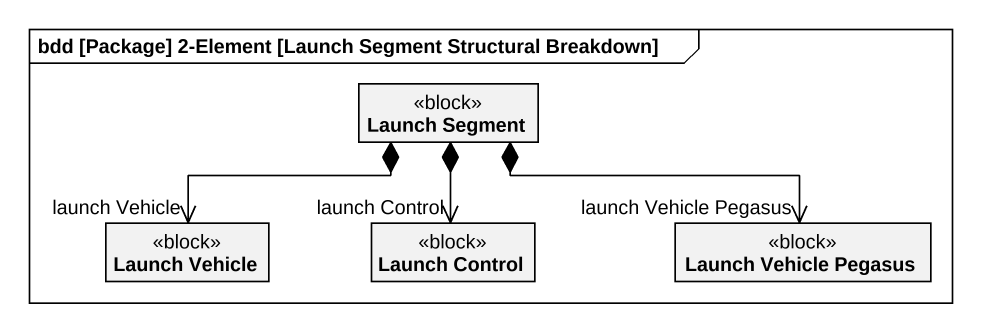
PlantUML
@startuml
mainframe bdd [Package] 2-Element [Launch Segment Structural Breakdown]
hide circle
hide empty members
class "Launch Segment" as Launch_Segment <<block>>
class "Launch Vehicle" as Launch_Vehicle <<block>>
class "Launch Control" as Launch_Control <<block>>
class "Launch Vehicle Pegasus" as Launch_Vehicle_Pegasus <<block>>
Launch_Segment *-left-> "launch Vehicle" Launch_Vehicle
Launch_Segment *--> "launch Control" Launch_Control
Launch_Segment *-right-> "launch Vehicle Pegasus" Launch_Vehicle_Pegasus
@enduml
